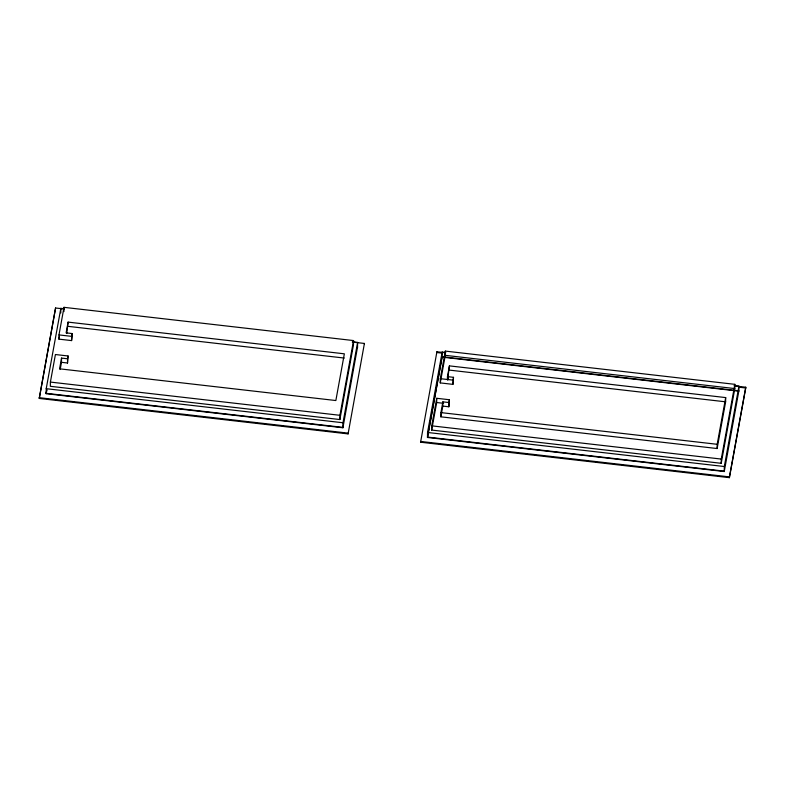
<?xml version="1.0" encoding="UTF-8"?>
<svg xmlns="http://www.w3.org/2000/svg" width="785" height="785" viewBox="0 0 785 785"><rect width="100%" height="100%" fill="white"/><g stroke="black" fill="none" stroke-linecap="round" stroke-linejoin="round"><path stroke-width="1.18" d="M352.259 342.054L364.417 343.447L348.089 433.899L39.25 398.446L55.578 307.995L62.878 308.839M357.538 347.039L342.917 427.766L46.138 393.697L46.217 388.693L60.837 308.358L64.478 308.78M67.51 363.013L68.079 355.978L55.411 354.526L50.397 382.079L50.338 386.308L339.876 419.543L353.476 344.801L353.535 340.572L63.997 307.337L58.983 334.91L58.924 339.14L71.592 340.592L72.161 333.556L66.126 332.869L68.089 322.115L344.35 353.819L335.852 400.536L59.581 368.822L61.544 358.088L67.569 358.774L67.51 363.013L61.485 362.317L61.544 358.088M55.578 307.995L39.25 398.446M60.769 312.979L60.837 308.358M63.938 311.576L63.997 307.337M66.725 333.517L68.089 322.115M71.592 340.592L72.161 333.556M339.876 419.543L339.934 415.304L353.535 340.572M342.917 427.766L342.986 422.762L357.607 342.417L352.74 341.858M348.089 433.899L348.098 433.124L39.26 397.681M357.538 347.421L357.607 342.417M364.407 344.213L364.417 343.447M420.583 442.21L420.593 441.445L729.432 476.887L729.422 477.663L420.583 442.21L436.911 351.768L445.419 352.74M724.251 471.147L427.482 437.078L442.102 356.743L738.871 390.802L724.251 471.53L427.472 437.471L427.54 432.466L442.161 352.122L445.811 352.543M442.868 401.851L440.915 412.596L440.856 416.825L717.127 448.539L725.625 401.822L725.683 397.583L449.422 365.879L447.46 376.633L453.495 377.32L452.925 384.365L440.257 382.903L440.316 378.674L445.33 351.101L734.868 384.336L734.809 388.575L721.209 463.307L431.671 430.072L431.73 425.843L436.745 398.289L449.412 399.742L448.843 406.777L442.809 406.09L442.868 401.851L448.902 402.548L448.843 406.777M436.911 351.768L436.902 352.534L441.769 353.093M431.671 430.072L436.686 402.519L436.745 398.289M427.472 437.471L442.092 357.126L442.161 352.122M440.257 382.903L445.272 355.34L445.33 351.101M447.421 379.812L447.46 376.633M447.97 379.871L448.019 376.692M447.617 379.675L449.422 365.879M452.925 384.365L453.495 377.32M717.127 448.539L717.186 444.3L725.683 397.583M721.209 463.307L721.268 459.068L734.868 384.336M724.251 471.53L724.319 466.525L738.94 386.181L734.073 385.621M738.94 386.181L738.871 391.185L442.092 357.126M729.422 477.663L745.74 387.976L745.75 387.211L734.809 385.955M46.806 389.723L46.148 393.314L342.917 427.374M46.138 393.697L46.796 390.106M58.924 339.14L59.366 336.745M60.18 369.48L61.485 362.317M67.569 358.774L68.079 355.978M440.856 416.825L442.809 406.09M448.902 402.548L449.412 399.742M729.432 476.887L745.75 387.211M738.44 387.142L745.74 387.976M445.272 355.34L734.809 388.575M68.03 326.344L344.291 358.058M449.363 370.108L725.625 401.822M58.983 334.91L71.651 336.363M440.316 378.674L452.984 380.126M436.686 402.519L443.594 403.313M440.915 412.596L717.186 444.3M50.397 382.079L339.934 415.304M431.73 425.843L721.268 459.068M46.217 388.693L342.986 422.762M427.54 432.466L724.319 466.525"/></g></svg>
